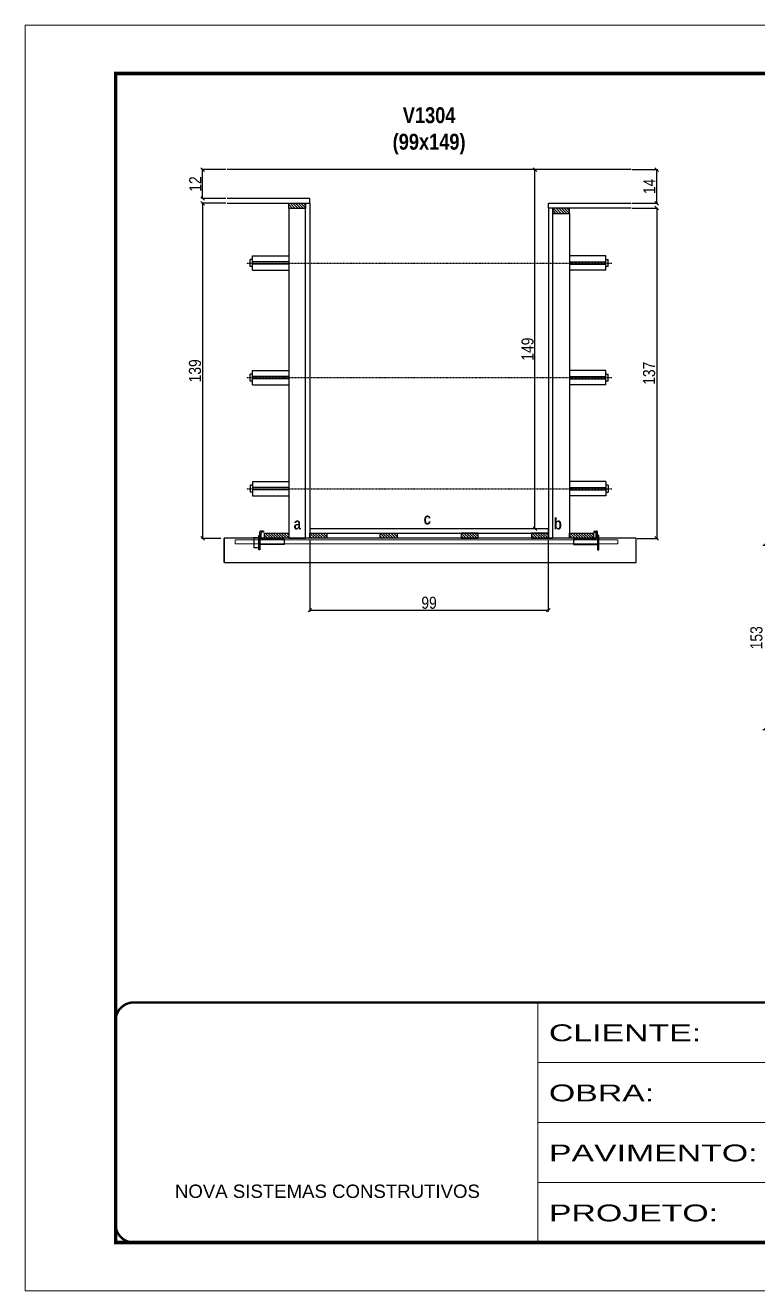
# Model space of a CAD drawing. Extents: x 3309 to 10384, y -2522 to 14608.
# Drawn here: x 4908 to 5516, y 11261 to 12311 of the extents above; entities that cross this region are included whole.
import ezdxf

# ---------------------------------------------------------------- set-up
doc = ezdxf.new("R2010")
doc.units = 0
for name, pattern in [('CONTINUO', [0]), ('DASHED', [0.75, 0.5, -0.25]), ('HIDDEN', [0.375, 0.25, -0.125])]:
    doc.linetypes.add(name, pattern=pattern)
for name, color, linetype in [('barrote', 251, 'Continuous'), ('COTA', 241, 'Continuous'), ('detalhes', 4, 'Continuous'), ('NOMENCLATURA', 7, 'Continuous'), ('Painéis', 200, 'Continuous'), ('presilha', 1, 'Continuous'), ('SARR_2.2x10', 60, 'Continuous'), ('SARR_2.2x7', 40, 'Continuous'), ('SARR_3.5x7', 81, 'Continuous'), ('TENSOR', 3, 'Continuous')]:
    doc.layers.add(name, color=color, linetype=linetype)
for name, color, linetype, lineweight in [('CONCRETO', 251, 'Continuous', 25), ('Folhas', 255, 'Continuous', 9), ('SARRAFO DE PRESSAO', 251, 'DASHED', 9), ('SCO-___-LAJ', 2, 'Continuous', 0)]:
    doc.layers.add(name, color=color, linetype=linetype, lineweight=lineweight)
doc.styles.add('ARIAL', font='arial.ttf')
doc.styles.add('COTA TECNICA', font='techl___.ttf', dxfattribs={"height": 10})
doc.styles.add('COTA TECNICA 2X', font='techl___.ttf', dxfattribs={"height": 10})
doc.styles.add('TECNICA', font='techb___.ttf', dxfattribs={"height": 10})
doc.styles.add('Tecnologia', font='')
doc.styles.get('Tecnologia').set_extended_font_data('Forgotten Futurist')
doc.dimstyles.new('PAINEL', dxfattribs={"dimtxt": 10, "dimasz": 3, "dimexe": 3, "dimexo": 3, "dimgap": 3, "dimtad": 1, "dimdec": 1, "dimzin": 12, "dimdsep": 46, "dimtxsty": 'COTA TECNICA', "dimblk1": 'OBLIQUE', "dimblk2": 'OBLIQUE', "dimsah": 1, "dimcen": 0.9, "dimclrd": 4, "dimclre": 4, "dimclrt": 240, "dimadec": 1, "dimazin": 3, "dimtfac": 1, "dimtdec": 1, "dimtmove": 0, "dimatfit": 3, "dimfxl": 1, "dimtolj": 1, "dimtzin": 12, "dimarcsym": 0})
doc.dimstyles.new('SECAO', dxfattribs={"dimscale": 0.333333, "dimtxt": 5, "dimasz": 9, "dimexe": 3, "dimexo": 3, "dimgap": 3, "dimtad": 1, "dimdec": 1, "dimlfac": 0.5, "dimzin": 12, "dimdsep": 46, "dimtxsty": 'COTA TECNICA 2X', "dimblk1": 'OBLIQUE', "dimblk2": 'OBLIQUE', "dimsah": 1, "dimcen": 0.9, "dimclrd": 4, "dimclre": 4, "dimclrt": 240, "dimadec": 1, "dimazin": 3, "dimtfac": 1, "dimtdec": 1, "dimtmove": 0, "dimatfit": 3, "dimfxl": 1, "dimtolj": 1, "dimtzin": 12, "dimarcsym": 0})
pattern_1 = [(135, (38438.0534, -111627.1474), (-1.122532015, -1.122532015), [])]

# ---------------------------------------------------------------- blocks, each defined once
blk = doc.blocks.new('9999999999')
at = {"color": 30, "linetype": 'CONTINUO'}
for p, q in [((98564.6, 34230.2), (98564.6, 34429.4)), ((98564.6, 34379.6), (99584, 34379.6)), ((98564.6, 34329.8), (99488, 34329.8)), ((98564.6, 34280), (99488, 34280))]:
    blk.add_line(p, q, dxfattribs=at)
at = {"color": 30, "linetype": 'CONTINUO', "const_width": 2}
blk.add_lwpolyline([(99584, 34230.2), (99584, 34414.4, 0.414214), (99569, 34429.4), (98229, 34429.4, 0.414214), (98214, 34414.4), (98214, 34245.2, 0.414214), (98229, 34230.2), (99584, 34230.2)], format="xyb", dxfattribs=at)
at = {"layer": 'Folhas'}
blk.add_lwpolyline([(98139, 34190.2), (99624, 34190.2), (99624, 35240.2), (98139, 35240.2)], close=True, dxfattribs=at)
at = {"layer": 'Folhas', "color": 30, "const_width": 3}
blk.add_lwpolyline([(98214, 34230.2), (99584, 34230.2), (99584, 35200.2), (98214, 35200.2)], close=True, dxfattribs=at)
at = {"color": 7, "linetype": 'Continuous', "ltscale": 5, "style": 'ARIAL'}
blk.add_text('NOVA SISTEMAS CONSTRUTIVOS', height=11.059, dxfattribs=at).set_placement((98263.2, 34267.2))
at = {"layer": 'Folhas', "color": 7, "style": 'Tecnologia', "width": 1.5}
for s, p in [('CLIENTE:', (98573.7, 34397.2)), ('OBRA:', (98573.7, 34347.3)), ('PAVIMENTO:', (98573.7, 34297.5)), ('PROJETO:', (98573.7, 34247.7))]:
    blk.add_text(s, height=14, dxfattribs=at).set_placement(p)
blk = doc.blocks.new('PRESILHA METÁLICA 1')
at = {"layer": 'presilha'}
for p, q in [((7.5, 10.6), (7.5, 19.9)), ((12, 21), (8.6, 21)), ((9, 11.6), (9, 18.9)), ((12, 19.5), (9.6, 19.5)), ((12, 21), (12, 19.5)), ((0, 13), (6, 13)), ((0, 13), (0, 0)), ((6, 0), (0, 0)), ((6, 15.5), (7.5, 15.5)), ((6, -2.5), (6, 15.5)), ((6, 13), (6, 0)), ((7.5, 15.5), (7.5, -2.5)), ((37.5, 4.1), (7.5, 4.1)), ((37.5, 11), (9.6, 11)), ((37.5, 11), (37.5, 4.1)), ((7.5, -2.5), (6, -2.5))]:
    blk.add_line(p, q, dxfattribs=at)
for centre, radius, start, end in [((8.6, 19.9), 1.14, 90, 180), ((9.6, 18.9), 0.57, 90, 180), ((9.6, 11.6), 0.57, 180, 270)]:
    blk.add_arc(centre, radius, start, end, dxfattribs=at)
blk = doc.blocks.new('PRESILHA METÁLICA 2')
at = {"layer": 'presilha'}
for p, q in [((-5.2, 23.5), (-5.2, 22)), ((-5.2, 23.5), (-1.9, 23.5)), ((-5.2, 22), (-2.8, 22)), ((-2.2, 14.1), (-2.2, 21.4)), ((0.8, 18), (-0.8, 18)), ((-0.8, 18), (-0.8, 0)), ((-0.8, 14.6), (-0.8, 22.4)), ((0.8, 0), (0.8, 18)), ((-30.8, 13.5), (-30.8, 6.6)), ((-30.8, 13.5), (-2.8, 13.5)), ((-30.8, 6.6), (-0.8, 6.6)), ((-0.8, 0), (0.8, 0))]:
    blk.add_line(p, q, dxfattribs=at)
for centre, radius, start, end in [((-2.8, 21.4), 0.57, 0, 90), ((-1.9, 22.4), 1.14, 0, 90), ((-2.8, 14.1), 0.57, 270, 0)]:
    blk.add_arc(centre, radius, start, end, dxfattribs=at)
blk = doc.blocks.new('_Oblique')
at = {"color": 0, "linetype": 'ByBlock', "lineweight": -2}
blk.add_line((-0.5, -0.5), (0.5, 0.5), dxfattribs=at)
blk = doc.blocks.new('*D174')
at = {"layer": 'COTA', "color": 4, "lineweight": -2, "transparency": 16777216}
for p, q in [((5074.4, 12163), (5054.1, 12163)), ((5055.1, 12163), (5055.1, 11885)), ((5070.3, 11885), (5054.1, 11885))]:
    blk.add_line(p, q, dxfattribs=at)
at = {"layer": 'Defpoints', "color": 0, "transparency": 16777216}
for p in [(5075.4, 12163), (5055.1, 11885), (5071.3, 11885)]:
    blk.add_point(p, dxfattribs=at)
at = {"layer": 'COTA', "color": 4, "lineweight": -2, "transparency": 16777216, "xscale": 3, "yscale": 3, "zscale": 3}
for p, rotation in [((5055.1, 12163), 90), ((5055.1, 11885), 270)]:
    blk.add_blockref('_Oblique', p, dxfattribs=dict(at, rotation=rotation))
at = {"layer": 'COTA', "color": 240, "transparency": 16777216, "insert": (5048.8, 12024), "char_height": 10, "attachment_point": 5, "rotation": 90, "style": 'COTA TECNICA 2X'}
blk.add_mtext('\\A1;139', dxfattribs=at)
blk = doc.blocks.new('*D175')
at = {"layer": 'COTA', "color": 4, "lineweight": -2, "transparency": 16777216}
for p, q in [((5411.8, 12159), (5433.1, 12159)), ((5432.1, 12159), (5432.1, 11885)), ((5415.9, 11885), (5433.1, 11885))]:
    blk.add_line(p, q, dxfattribs=at)
at = {"layer": 'Defpoints', "color": 0, "transparency": 16777216}
for p in [(5410.8, 12159), (5414.9, 11885), (5432.1, 11885)]:
    blk.add_point(p, dxfattribs=at)
at = {"layer": 'COTA', "color": 4, "lineweight": -2, "transparency": 16777216, "xscale": 3, "yscale": 3, "zscale": 3}
for p, rotation in [((5432.1, 12159), 90), ((5432.1, 11885), 270)]:
    blk.add_blockref('_Oblique', p, dxfattribs=dict(at, rotation=rotation))
at = {"layer": 'COTA', "color": 240, "transparency": 16777216, "insert": (5425.8, 12022), "char_height": 10, "attachment_point": 5, "rotation": 90, "style": 'COTA TECNICA 2X'}
blk.add_mtext('\\A1;137', dxfattribs=at)
blk = doc.blocks.new('*D176')
at = {"layer": 'COTA', "color": 4, "lineweight": -2, "transparency": 16777216}
for p, q in [((5341.1, 12191), (5330, 12191)), ((5331, 11893), (5331, 12191)), ((5341.1, 11893), (5330, 11893))]:
    blk.add_line(p, q, dxfattribs=at)
at = {"layer": 'Defpoints', "color": 0, "transparency": 16777216}
for p in [(5331, 12191), (5342.1, 12191), (5342.1, 11893)]:
    blk.add_point(p, dxfattribs=at)
at = {"layer": 'COTA', "color": 4, "lineweight": -2, "transparency": 16777216, "xscale": 3, "yscale": 3, "zscale": 3}
for p, rotation in [((5331, 12191), 90), ((5331, 11893), 270)]:
    blk.add_blockref('_Oblique', p, dxfattribs=dict(at, rotation=rotation))
at = {"layer": 'COTA', "color": 240, "transparency": 16777216, "insert": (5324.9, 12042), "char_height": 10, "attachment_point": 5, "rotation": 90, "style": 'COTA TECNICA 2X'}
blk.add_mtext('\\A1;149', dxfattribs=at)
blk = doc.blocks.new('*D173')
at = {"layer": 'COTA', "color": 4, "lineweight": -2, "transparency": 16777216}
for p, q in [((5411.8, 12191), (5433.1, 12191)), ((5432.1, 12163), (5432.1, 12191)), ((5411.8, 12163), (5433.1, 12163))]:
    blk.add_line(p, q, dxfattribs=at)
at = {"layer": 'Defpoints', "color": 0, "transparency": 16777216}
for p in [(5410.8, 12191), (5432.1, 12191), (5410.8, 12163)]:
    blk.add_point(p, dxfattribs=at)
at = {"layer": 'COTA', "color": 4, "lineweight": -2, "transparency": 16777216, "xscale": 3, "yscale": 3, "zscale": 3}
for p, rotation in [((5432.1, 12191), 90), ((5432.1, 12163), 270)]:
    blk.add_blockref('_Oblique', p, dxfattribs=dict(at, rotation=rotation))
at = {"layer": 'COTA', "color": 240, "transparency": 16777216, "insert": (5426, 12177), "char_height": 10, "attachment_point": 5, "rotation": 90, "style": 'COTA TECNICA 2X'}
blk.add_mtext('\\A1;14', dxfattribs=at)
blk = doc.blocks.new('*D177')
at = {"layer": 'COTA', "color": 4, "lineweight": -2, "transparency": 16777216}
for p, q in [((5074.4, 12191), (5054.1, 12191)), ((5055.1, 12167), (5055.1, 12191)), ((5074.4, 12167), (5054.1, 12167))]:
    blk.add_line(p, q, dxfattribs=at)
at = {"layer": 'Defpoints', "color": 0, "transparency": 16777216}
for p in [(5055.1, 12191), (5075.4, 12191), (5075.4, 12167)]:
    blk.add_point(p, dxfattribs=at)
at = {"layer": 'COTA', "color": 4, "lineweight": -2, "transparency": 16777216, "xscale": 3, "yscale": 3, "zscale": 3}
for p, rotation in [((5055.1, 12191), 90), ((5055.1, 12167), 270)]:
    blk.add_blockref('_Oblique', p, dxfattribs=dict(at, rotation=rotation))
at = {"layer": 'COTA', "color": 240, "transparency": 16777216, "insert": (5049, 12179), "char_height": 10, "attachment_point": 5, "rotation": 90, "style": 'COTA TECNICA 2X'}
blk.add_mtext('\\A1;12', dxfattribs=at)
blk = doc.blocks.new('*D178')
at = {"layer": 'COTA', "color": 4, "lineweight": -2, "transparency": 16777216}
for p, q in [((5144.1, 11884), (5144.1, 11824.4)), ((5342.1, 11884), (5342.1, 11824.4)), ((5144.1, 11825.4), (5342.1, 11825.4))]:
    blk.add_line(p, q, dxfattribs=at)
at = {"layer": 'Defpoints', "color": 0, "transparency": 16777216}
for p in [(5144.1, 11885), (5342.1, 11885), (5342.1, 11825.4)]:
    blk.add_point(p, dxfattribs=at)
at = {"layer": 'COTA', "color": 4, "lineweight": -2, "transparency": 16777216, "xscale": 3, "yscale": 3, "zscale": 3, "rotation": 180}
blk.add_blockref('_Oblique', (5144.1, 11825.4), dxfattribs=at)
at = {"layer": 'COTA', "color": 4, "lineweight": -2, "transparency": 16777216, "xscale": 3, "yscale": 3, "zscale": 3}
blk.add_blockref('_Oblique', (5342.1, 11825.4), dxfattribs=at)
at = {"layer": 'COTA', "color": 240, "transparency": 16777216, "insert": (5243.1, 11831.5), "char_height": 10, "attachment_point": 5, "style": 'COTA TECNICA 2X'}
blk.add_mtext('\\A1;99', dxfattribs=at)
blk = doc.blocks.new('*D195')
at = {"layer": 'COTA', "color": 4, "lineweight": -2, "transparency": 16777216}
for p, q in [((5565.6, 11879), (5520.2, 11879)), ((5523.2, 11726), (5523.2, 11879)), ((5565.6, 11726), (5520.2, 11726))]:
    blk.add_line(p, q, dxfattribs=at)
at = {"layer": 'Defpoints', "color": 0, "transparency": 16777216}
for p in [(5523.2, 11879), (5568.6, 11879), (5568.6, 11726)]:
    blk.add_point(p, dxfattribs=at)
at = {"layer": 'COTA', "color": 4, "lineweight": -2, "transparency": 16777216, "xscale": 3, "yscale": 3, "zscale": 3}
for p, rotation in [((5523.2, 11879), 90), ((5523.2, 11726), 270)]:
    blk.add_blockref('_Oblique', p, dxfattribs=dict(at, rotation=rotation))
at = {"layer": 'COTA', "color": 240, "transparency": 16777216, "insert": (5514.9, 11802.5), "char_height": 10, "attachment_point": 5, "rotation": 90, "style": 'COTA TECNICA'}
blk.add_mtext('\\A1;153', dxfattribs=at)

msp = doc.modelspace()

# ---------------------------------------------------------------- hatches: boundary and pattern name
at = {"layer": 'SARR_2.2x10'}
h = msp.add_hatch(dxfattribs=at)
h.set_pattern_fill('ANSI31', color=256, scale=0.5, angle=90)
h.set_pattern_definition([(135, (38300.0714, -111627.1474), (-1.122532015, -1.122532015), [])])
h.paths.add_polyline_path([(5106.53, 11889.42), (5106.53, 11885.02), (5126.53, 11885.02), (5126.53, 11889.42)])
h = msp.add_hatch(dxfattribs=at)
h.set_pattern_fill('ANSI31', color=256, scale=0.5, angle=90)
h.set_pattern_definition([(135, (38553.2714, -111627.1474), (-1.122532015, -1.122532015), [])])
h.paths.add_polyline_path([(5359.73, 11889.42), (5359.73, 11885.02), (5379.73, 11885.02), (5379.73, 11889.42)])
at = {"layer": 'SARR_2.2x7'}
h = msp.add_hatch(dxfattribs=at)
h.set_pattern_fill('ANSI31', color=256, scale=0.5, angle=90)
h.set_pattern_definition([(135, (38314.0714, -111353.5474), (-1.122532015, -1.122532015), [])])
h.paths.add_polyline_path([(5140.53, 12163.02), (5140.53, 12158.62), (5126.53, 12158.62), (5126.53, 12163.02)])
h = msp.add_hatch(dxfattribs=at)
h.set_pattern_fill('ANSI31', color=256, scale=0.5, angle=90)
h.set_pattern_definition([(135, (38454.0714, -111357.5474), (-1.122532015, -1.122532015), [])])
h.paths.add_polyline_path([(5345.73, 12159.02), (5345.73, 12154.62), (5359.73, 12154.62), (5359.73, 12159.02)])
h = msp.add_hatch(dxfattribs=at)
h.set_pattern_fill('ANSI31', color=256, scale=0.5, angle=90)
h.set_pattern_definition([(135, (38379.6714, -111627.1474), (-1.122532015, -1.122532015), [])])
h.paths.add_polyline_path([(5158.13, 11885.02), (5158.13, 11889.42), (5144.13, 11889.42), (5144.13, 11885.02)])
h = msp.add_hatch(dxfattribs=at)
h.set_pattern_fill('ANSI31', color=256, scale=0.5, angle=90)
h.set_pattern_definition(pattern_1)
h.paths.add_polyline_path([(5216.51, 11885.02), (5216.51, 11889.42), (5202.51, 11889.42), (5202.51, 11885.02)])
h = msp.add_hatch(dxfattribs=at)
h.set_pattern_fill('ANSI31', color=256, scale=0.5, angle=90)
h.set_pattern_definition(pattern_1)
h.paths.add_polyline_path([(5269.75, 11885.02), (5269.75, 11889.42), (5283.75, 11889.42), (5283.75, 11885.02)])
h = msp.add_hatch(dxfattribs=at)
h.set_pattern_fill('ANSI31', color=256, scale=0.5, angle=90)
h.set_pattern_definition([(135, (38539.6714, -111627.1474), (-1.122532015, -1.122532015), [])])
h.paths.add_polyline_path([(5328.13, 11889.42), (5328.13, 11885.02), (5342.13, 11885.02), (5342.13, 11889.42)])

# ---------------------------------------------------------------- linework, layer by layer
at = {"ltscale": 3}
for p, q in [((5096.53, 12107.45), (5096.53, 12119.45)), ((5096.53, 12119.45), (5126.53, 12119.45)), ((5389.73, 12119.45), (5359.73, 12119.45)), ((5389.73, 12107.45), (5389.73, 12119.45)), ((5094.53, 12110.45), (5094.53, 12116.45)), ((5096.53, 12116.45), (5094.53, 12116.45)), ((5096.53, 12110.45), (5094.53, 12110.45)), ((5126.53, 12114.45), (5096.53, 12114.45)), ((5126.53, 12112.45), (5096.53, 12112.45)), ((5096.53, 12107.45), (5126.53, 12107.45)), ((5359.73, 12114.45), (5389.73, 12114.45)), ((5359.73, 12112.45), (5389.73, 12112.45)), ((5389.73, 12107.45), (5359.73, 12107.45)), ((5389.73, 12116.45), (5391.73, 12116.45)), ((5391.73, 12110.45), (5389.73, 12110.45)), ((5391.73, 12110.45), (5391.73, 12116.45)), ((5096.53, 12012.33), (5096.53, 12024.33)), ((5096.53, 12024.33), (5126.53, 12024.33)), ((5389.73, 12024.33), (5359.73, 12024.33)), ((5389.73, 12012.33), (5389.73, 12024.33)), ((5094.53, 12015.33), (5094.53, 12021.33)), ((5096.53, 12021.33), (5094.53, 12021.33)), ((5096.53, 12015.33), (5094.53, 12015.33)), ((5126.53, 12019.33), (5096.53, 12019.33)), ((5126.53, 12017.33), (5096.53, 12017.33)), ((5096.53, 12012.33), (5126.53, 12012.33)), ((5359.73, 12019.33), (5389.73, 12019.33)), ((5359.73, 12017.33), (5389.73, 12017.33)), ((5389.73, 12012.33), (5359.73, 12012.33)), ((5389.73, 12021.33), (5391.73, 12021.33)), ((5391.73, 12015.33), (5389.73, 12015.33)), ((5391.73, 12015.33), (5391.73, 12021.33)), ((5094.53, 11929.19), (5094.53, 11923.19)), ((5096.53, 11929.19), (5094.53, 11929.19)), ((5096.53, 11932.19), (5096.53, 11920.19)), ((5096.53, 11932.19), (5126.53, 11932.19)), ((5389.73, 11932.19), (5359.73, 11932.19)), ((5389.73, 11932.19), (5389.73, 11920.19)), ((5391.73, 11929.19), (5389.73, 11929.19)), ((5391.73, 11929.19), (5391.73, 11923.19)), ((5096.53, 11923.19), (5094.53, 11923.19)), ((5126.53, 11927.19), (5096.53, 11927.19)), ((5126.53, 11925.19), (5096.53, 11925.19)), ((5096.53, 11920.19), (5126.53, 11920.19)), ((5359.73, 11927.19), (5389.73, 11927.19)), ((5359.73, 11925.19), (5389.73, 11925.19)), ((5389.73, 11920.19), (5359.73, 11920.19)), ((5389.73, 11923.19), (5391.73, 11923.19))]:
    msp.add_line(p, q, dxfattribs=at)
at = {"layer": 'barrote'}
msp.add_lwpolyline([(5073.08, 11865.02), (5414.99, 11865.02), (5414.99, 11885.02), (5073.08, 11885.02)], close=True, dxfattribs=at)
at = {"layer": 'CONCRETO', "linetype": 'Continuous'}
msp.add_line((5410.83, 12191.02), (5075.43, 12191.02), dxfattribs=at)
at = {"layer": 'detalhes', "color": 250}
msp.add_line((5073.08, 11865.02), (5073.08, 11885.02), dxfattribs=at)
at = {"layer": 'Painéis', "linetype": 'Continuous', "elevation": 0}
for points in [[(5075.43, 12163.02), (5144.13, 12163.02), (5144.13, 12167.02), (5075.43, 12167.02)], [(5410.83, 12159.02), (5342.13, 12159.02), (5342.13, 12163.02), (5410.83, 12163.02)]]:
    msp.add_lwpolyline(points, dxfattribs=at)
at = {"layer": 'Painéis', "linetype": 'Continuous'}
for points in [[(5140.53, 11885.02), (5140.53, 12163.02), (5144.13, 12163.02), (5144.13, 11885.02)], [(5345.73, 11885.02), (5345.73, 12159.02), (5342.13, 12159.02), (5342.13, 11885.02)], [(5342.13, 11893.02), (5144.13, 11893.02), (5144.13, 11889.42), (5342.13, 11889.42)]]:
    msp.add_lwpolyline(points, close=True, dxfattribs=at)
at = {"layer": 'SARR_2.2x10'}
for points in [[(5106.53, 11889.42), (5126.53, 11889.42), (5126.53, 11885.02), (5106.53, 11885.02)], [(5359.73, 11889.42), (5379.73, 11889.42), (5379.73, 11885.02), (5359.73, 11885.02)]]:
    msp.add_lwpolyline(points, close=True, dxfattribs=at)
at = {"layer": 'SARR_2.2x7', "elevation": 0}
for points in [[(5126.53, 12163.02), (5140.53, 12163.02), (5140.53, 12158.62), (5126.53, 12158.62)], [(5359.73, 12159.02), (5345.73, 12159.02), (5345.73, 12154.62), (5359.73, 12154.62)]]:
    msp.add_lwpolyline(points, close=True, dxfattribs=at)
at = {"layer": 'SARR_2.2x7'}
for points in [[(5144.13, 11889.42), (5158.13, 11889.42), (5158.13, 11885.02), (5144.13, 11885.02)], [(5202.51, 11889.42), (5216.51, 11889.42), (5216.51, 11885.02), (5202.51, 11885.02)], [(5283.75, 11889.42), (5269.75, 11889.42), (5269.75, 11885.02), (5283.75, 11885.02)], [(5342.13, 11889.42), (5328.13, 11889.42), (5328.13, 11885.02), (5342.13, 11885.02)]]:
    msp.add_lwpolyline(points, close=True, dxfattribs=at)
at = {"layer": 'SARR_3.5x7'}
for points in [[(5140.53, 12158.62), (5126.53, 12158.62), (5126.53, 11885.02), (5140.53, 11885.02)], [(5345.73, 12154.62), (5359.73, 12154.62), (5359.73, 11885.02), (5345.73, 11885.02)]]:
    msp.add_lwpolyline(points, close=True, dxfattribs=at)
at = {"layer": 'SCO-___-LAJ', "color": 1}
msp.add_lwpolyline([(5082.08, 11883.69), (5399.92, 11883.69), (5399.92, 11880.49), (5082.08, 11880.49)], close=True, dxfattribs=at)
at = {"layer": 'TENSOR', "linetype": 'HIDDEN', "ltscale": 0.5}
for p, q in [((5091.53, 12113.45), (5395.04, 12113.45)), ((5091.53, 12018.33), (5395.04, 12018.33)), ((5091.53, 11926.19), (5395.04, 11926.19))]:
    msp.add_line(p, q, dxfattribs=at)

# ---------------------------------------------------------------- block references
at = {"layer": 'presilha', "xscale": 0.6666666666666666, "yscale": 0.6666666666666666, "zscale": 0.6666666666666666}
for name, p in [('PRESILHA METÁLICA 1', (5097.67, 11877.06)), ('PRESILHA METÁLICA 2', (5383.41, 11875.39))]:
    msp.add_blockref(name, p, dxfattribs=at)
at = {"layer": 'SARRAFO DE PRESSAO', "color": 6, "linetype": 'ByBlock'}
msp.add_blockref('9999999999', (-93231.11, -22929.5), dxfattribs=at)

# ---------------------------------------------------------------- texts
at = {"layer": 'detalhes', "style": 'TECNICA'}
for s, p in [('a', (5130.66, 11892.38)), ('c', (5238.56, 11896.49)), ('b', (5346.63, 11892.37))]:
    msp.add_text(s, height=9.6, dxfattribs=at).set_placement(p)
at = {"layer": 'NOMENCLATURA', "insert": (5243.13, 12242.72), "char_height": 13.2, "attachment_point": 2, "style": 'TECNICA'}
msp.add_mtext_dynamic_manual_height_columns('V1304\\P(99x149)', width=300.2766, gutter_width=1, heights=[0], dxfattribs=at)

# ---------------------------------------------------------------- dimensions: what is measured, and where the dimension line sits
at = {"layer": 'COTA'}
for base, p1, p2, dimstyle, picture, middle in [((5055.09, 12191.02), (5075.43, 12167.02), (5075.43, 12191.02), 'SECAO', '*D177', (5049.03, 12179.02)), ((5432.05, 12191.02), (5410.83, 12163.02), (5410.83, 12191.02), 'SECAO', '*D173', (5425.98, 12177.02)), ((5055.09, 11885.02, 0), (5075.43, 12163.02), (5071.32, 11885.02, 0), 'SECAO', '*D174', (5048.84, 12024.02, 0)), ((5432.05, 11885.02, 0), (5410.83, 12159.02), (5414.95, 11885.02, 0), 'SECAO', '*D175', (5425.83, 12022.02, 0)), ((5523.16, 11879.02), (5568.6, 11726.02), (5568.6, 11879.02), 'PAINEL', '*D195', (5514.94, 11802.52))]:
    dim = msp.add_linear_dim(base=base, p1=p1, p2=p2, angle=90, dimstyle=dimstyle, dxfattribs=at)
    dim.commit()
    dim.dimension.update_dxf_attribs({"geometry": picture, "text_midpoint": middle})
dim = msp.add_linear_dim(base=(5330.96, 12191.02), p1=(5342.13, 11893.02), p2=(5342.13, 12191.02), angle=90, dimstyle='SECAO', dxfattribs=at)
dim.commit()
dim.dimension.update_dxf_attribs({"geometry": '*D176', "text_midpoint": (5330.96, 12042.02), "dimtype": 160})
dim = msp.add_linear_dim(base=(5342.13, 11825.44), p1=(5144.13, 11885.02), p2=(5342.13, 11885.02), dimstyle='SECAO', dxfattribs=at)
dim.commit()
dim.dimension.update_dxf_attribs({"geometry": '*D178', "text_midpoint": (5243.13, 11831.53)})

doc.saveas('drawing.dxf')
